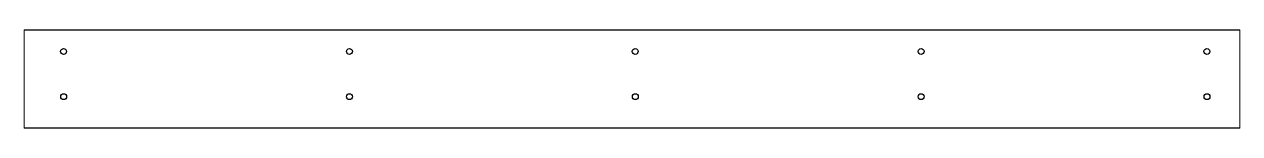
# Paper-space layout 'Layout1' of a CAD drawing. Header units: millimetres. Extents: x 0 to 257, y 87 to 108.
# The model-space entities are those that its viewports show. They can reach past a viewport. Long polylines and large blocks are cut down to what shows.
import ezdxf

# ---------------------------------------------------------------- set-up
doc = ezdxf.new("R2010")
doc.units = ezdxf.units.MM
doc.header["$LTSCALE"] = 10
doc.layers.add('BOLTS', color=6, linetype='Continuous')
doc.layers.add('MEMBERS', color=5, linetype='Continuous')

msp = doc.modelspace()

# ---------------------------------------------------------------- linework, layer by layer
at = {"layer": 'BOLTS', "color": 2, "linetype": 'Continuous'}
for centre in [(59.9, 42), (495.9, 42), (931.8, 42), (1367.8, 42), (1803.7, 42), (60, -27), (495.9, -27), (931.9, -27), (1367.8, -27), (1803.8, -27)]:
    msp.add_circle(centre, 4.5, dxfattribs=at)
at = {"layer": 'MEMBERS', "color": 3, "linetype": 'Continuous'}
for p, q in [((0, -75), (0, 75)), ((0, 75), (1853.7, 75)), ((1853.7, 75), (1853.7, -75)), ((1853.7, -75), (0, -75))]:
    msp.add_line(p, q, dxfattribs=at)

psp = doc.layouts.get("Layout1")

# ---------------------------------------------------------------- viewports
at = {"layer": '0'}
psp.add_viewport(center=(128.5, 97.5), size=(257, 20.79627), view_center_point=(926.85, 0), view_height=150, dxfattribs=at)

doc.saveas('drawing.dxf')
